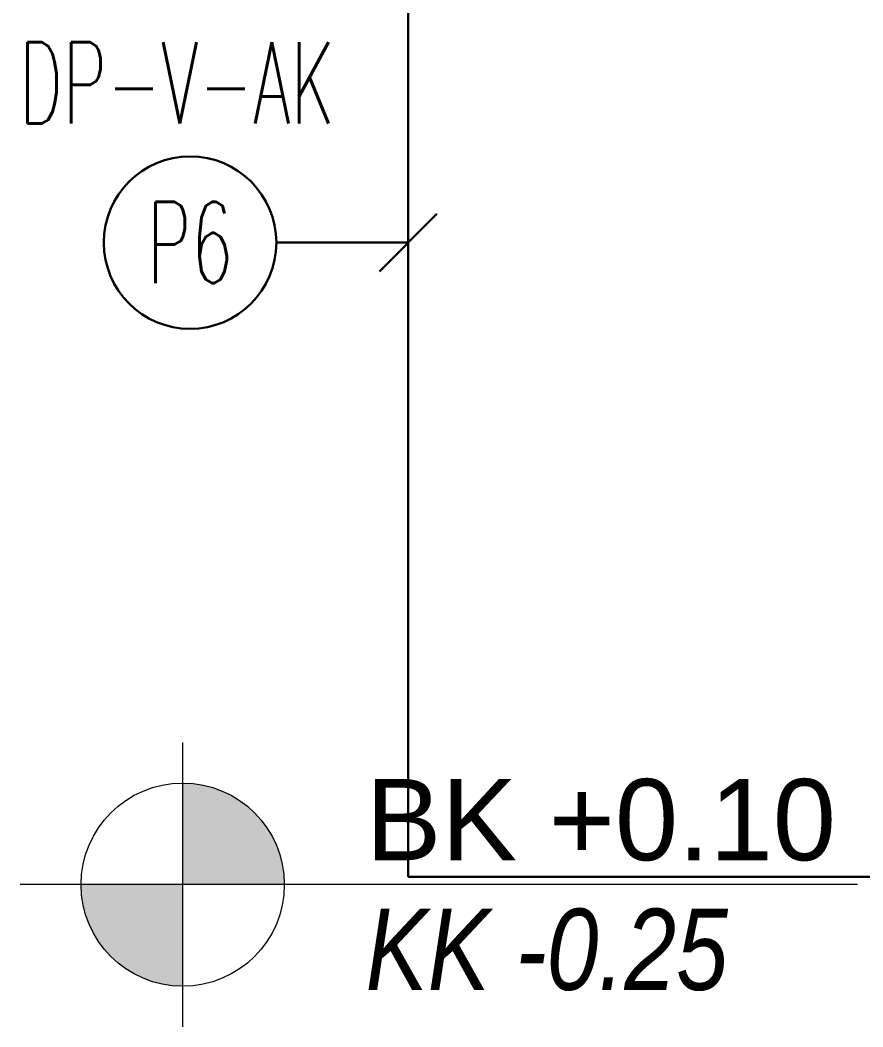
# Model space of a CAD drawing. Extents: x -1439 to 34962, y -872 to 8330.
# Drawn here: x 945.8 to 1049.4, y 1121.8 to 1245.6 of the extents above; entities that cross this region are included whole.
import ezdxf
from ezdxf.enums import TextEntityAlignment as Align

# ---------------------------------------------------------------- set-up
doc = ezdxf.new("R2010")
doc.units = 0
doc.layers.get('0').update_dxf_attribs({"color": 9, "lineweight": 9})
for name, color, linetype, lineweight in [('21', 9, 'Continuous', 9), ('E-KABLO', 7, 'Continuous', 30), ('E-LINYE', 7, 'Continuous', 30), ('E-YAZI', 7, 'Continuous', 30)]:
    doc.layers.add(name, color=color, linetype=linetype, lineweight=lineweight)
doc.styles.add('Arial', font='arial.ttf', dxfattribs={"height": 2.5})
doc.styles.add('E-YAZI', font='txttw.shx')
doc.styles.add('MuuM_TEXT-ITALIC', font='ARIALNI.TTF')

# ---------------------------------------------------------------- blocks, each defined once
blk = doc.blocks.new('0_elevationtarget-p-bk')
h = blk.add_hatch(color=254)
h.paths.add_polyline_path([(2.5, 0, 0.414214), (0, 2.5), (0, 0)])
h.paths.add_polyline_path([(0, 0), (-2.5, 0, 0.414214), (0, -2.5)])
blk.add_line((0, -3.5), (0, 3.5))
blk.add_lwpolyline([(16.605, 0), (-4, 0)])
blk.add_circle((0, 0), 2.5)
at = {"style": 'Arial'}
blk.add_attdef('BITMISKOT', text='', height=2, dxfattribs=at).set_placement((4.5, 0), align=Align.BOTTOM_LEFT)
at = {"style": 'MuuM_TEXT-ITALIC'}
blk.add_attdef('FINISHINGFLOORLEVEL', text='', height=2, dxfattribs=at).set_placement((4.5, -0.592), align=Align.TOP_LEFT)

msp = doc.modelspace()

# ---------------------------------------------------------------- linework, layer by layer
at = {"layer": 'E-KABLO', "color": 6, "ltscale": 40}
for p in [(993.52, 1288.77), (1275.14, 1140.26)]:
    msp.add_line(p, (993.52, 1140.26), dxfattribs=at)
at = {"layer": 'E-KABLO', "color": 7, "linetype": 'Continuous'}
msp.add_circle((966.69, 1218.27), 10.61, dxfattribs=at)
at = {"layer": 'E-LINYE', "color": 7, "linetype": 'Continuous'}
for p, q in [((990, 1214.71), (997.03, 1221.82)), ((977.3, 1218.27), (993.52, 1218.27))]:
    msp.add_line(p, q, dxfattribs=at)

# ---------------------------------------------------------------- block references
at = {"layer": '21', "xscale": 5, "yscale": 5, "zscale": 5}
msp.add_blockref('0_elevationtarget-p-bk', (965.78, 1139.28), dxfattribs=at).add_auto_attribs({'BITMISKOT': 'BK +0.10', 'FINISHINGFLOORLEVEL': 'KK -0.25'})

# ---------------------------------------------------------------- texts
at = {"layer": 'E-KABLO', "color": 3, "linetype": 'Continuous', "style": 'E-YAZI', "width": 0.6}
msp.add_text('P6', height=10, dxfattribs=at).set_placement((966.69, 1218.27), align=Align.MIDDLE_CENTER)
at = {"layer": 'E-YAZI', "color": 3, "style": 'E-YAZI', "width": 0.6}
msp.add_text('DP-V-AK', height=10, dxfattribs=at).set_placement((945.64, 1232.91))

doc.saveas('drawing.dxf')
